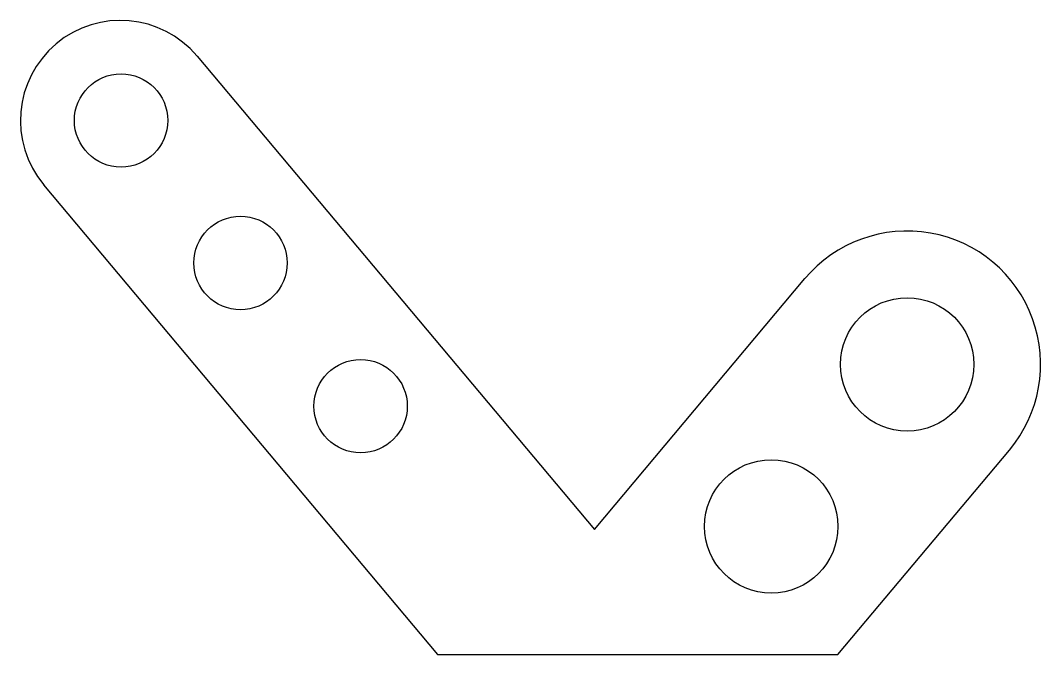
# Model space of a CAD drawing. Header units: inches. Extents: x 669 to 1441, y 301 to 780.
import ezdxf

# ---------------------------------------------------------------- set-up
doc = ezdxf.new("R2010")
doc.units = ezdxf.units.IN
doc.header["$MEASUREMENT"] = 0
doc.layers.add('Cercuri', color=4, linetype='Continuous', lineweight=30, plot=False)
doc.layers.add('Perimetru', color=6, linetype='Continuous', lineweight=30, plot=False)

msp = doc.modelspace()

# ---------------------------------------------------------------- linework, layer by layer
at = {"layer": 'Cercuri'}
for centre, radius in [((745.33, 704.64), 35.33), ((835.72, 596.83), 35.33), ((1340.11, 520.09), 50.47), ((926.57, 488.49), 35.33), ((1237.27, 397.54), 50.47)]:
    msp.add_circle(centre, radius, dxfattribs=at)
at = {"layer": 'Perimetru'}
for p, q in [((802.87, 753.3), (1103.45, 395.09)), ((985.11, 300.56), (686.88, 655.97)), ((1103.45, 395.09), (1262.78, 584.98)), ((1287.67, 300.56), (1417.43, 455.21)), ((984.85, 300.56), (1287.67, 300.56))]:
    msp.add_line(p, q, dxfattribs=at)
for centre, radius, start, end in [((744.88, 704.64), 75.7, 40, 220), ((1340.11, 520.09), 100.94, 320, 140)]:
    msp.add_arc(centre, radius, start, end, dxfattribs=at)

doc.saveas('drawing.dxf')
